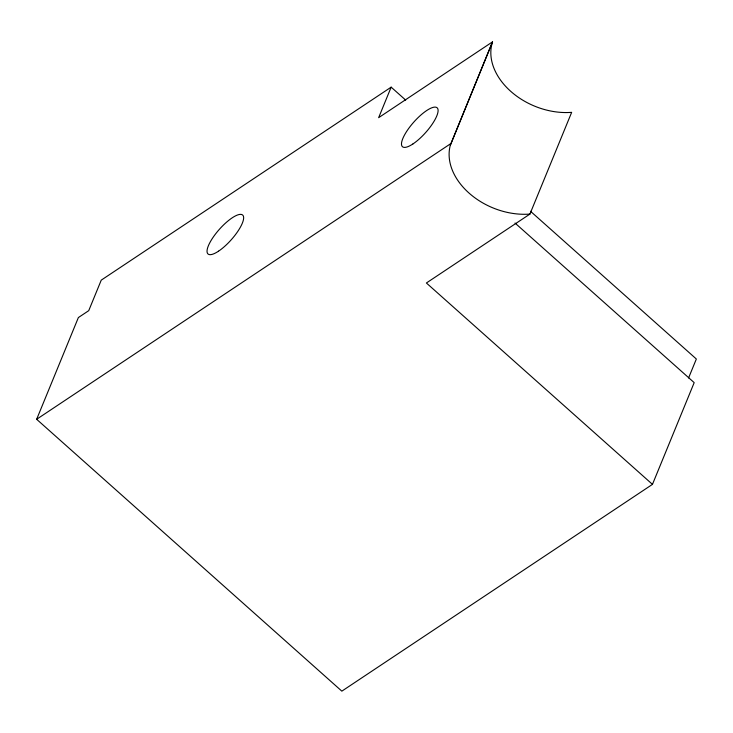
<?xml version="1.0" encoding="UTF-8"?>
<svg xmlns="http://www.w3.org/2000/svg" width="733" height="733" viewBox="0 0 733 733"><rect width="100%" height="100%" fill="white"/><g stroke="black" fill="none" stroke-linecap="round" stroke-linejoin="round"><path stroke-width="1.1" d="M391.156 87.154L101.246 280.143L88.73 310.664L78.376 317.554L36.65 419.285L341.844 691.146L652.462 484.366L426.395 282.993L529.932 214.073A63.542 45.867 22.3 0 1 450.328 145.198L492.53 41.854L378.64 117.674L391.156 87.154L405.688 100.1M450.328 145.198L492.53 41.854M529.932 214.073L571.658 112.341A63.542 45.867 22.3 0 1 492.045 43.467M688.58 377.953L696.35 359.005L530.5 211.278M652.462 484.366L694.188 382.635L515.033 223.061M36.65 419.285L450.804 143.595M218.498 251.199A26.058 7.907 -48.3 0 0 243.466 216.382A26.058 7.907 -48.3 0 0 214.054 235.962A26.058 7.907 -48.3 0 0 218.498 251.199M412.954 143.934A26.058 7.907 -48.3 0 0 437.922 109.125A26.058 7.907 -48.3 0 0 408.51 128.696A26.058 7.907 -48.3 0 0 412.954 143.934"/></g></svg>
